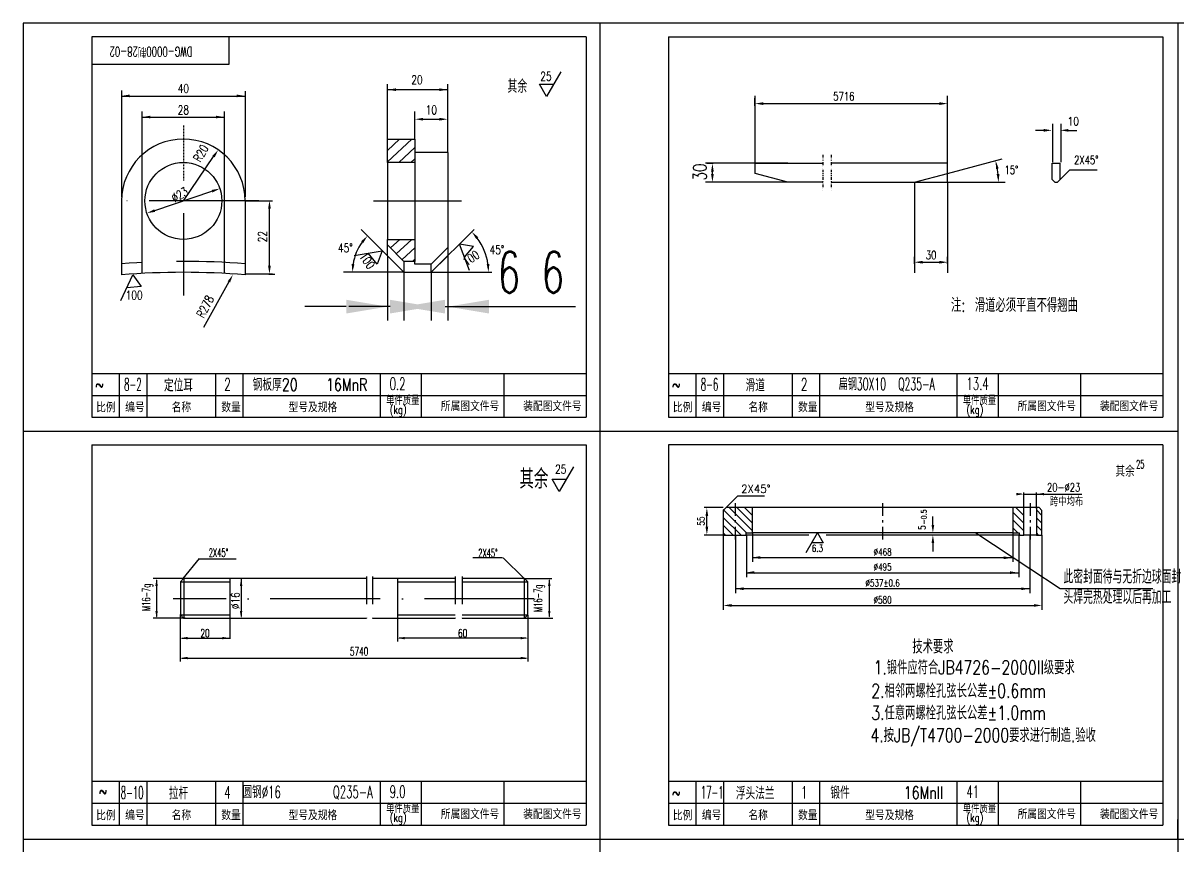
# Model space of a CAD drawing. Extents: x 1146 to 4564, y 131 to 1670.
# Drawn here: x 2369.2 to 2789.7, y 1370.5 to 1670 of the extents above; entities that cross this region are included whole.
import ezdxf
from ezdxf.enums import TextEntityAlignment as Align

# ---------------------------------------------------------------- set-up
doc = ezdxf.new("R2010")
doc.units = 0
doc.header["$LTSCALE"] = 2
doc.header["$MEASUREMENT"] = 0
for name, pattern in [('CENTER', [6.25, 5, -0.5, 0.25, -0.5]), ('DASHDOT-S', [14, 10, -2, 0, -2]), ('DASHDOT2', [0.5, 0.25, -0.125, 0, -0.125]), ('DASHED', [5, 4, -1]), ('DASHED2', [0.375, 0.25, -0.125]), ('DIVIDE', [1.25, 0.5, -0.25, 0, -0.25, 0, -0.25])]:
    doc.linetypes.add(name, pattern=pattern)
doc.layers.get('0').update_dxf_attribs({"linetype": 'CONTINUOUS'})
doc.layers.get('DEFPOINTS').update_dxf_attribs({"linetype": 'CONTINUOUS'})
for name, color, linetype in [('1', 2, 'CONTINUOUS'), ('2', 4, 'CONTINUOUS'), ('4', 2, 'CENTER'), ('5', 2, 'DASHED'), ('6', 6, 'DIVIDE'), ('文字', 7, 'CONTINUOUS'), ('粗线', 3, 'CONTINUOUS'), ('细线', 7, 'CONTINUOUS')]:
    doc.layers.add(name, color=color, linetype=linetype)
doc.styles.add('HZ', font='TXT.shx', dxfattribs={"width": 0.65, "bigfont": 'HZTXT.shx'})
doc.styles.add('ROMANS', font='romans', dxfattribs={"width": 0.6})
doc.dimstyles.get("Standard").update_dxf_attribs({"dimscale": 5, "dimtxt": 3, "dimasz": 3, "dimexe": 1, "dimexo": 0, "dimgap": 1, "dimtad": 1, "dimdec": 0, "dimzin": 0, "dimdsep": 46, "dimtxsty": 'HZ', "dimcen": 0.09, "dimadec": 0, "dimazin": 0, "dimtfac": 1, "dimtdec": 0, "dimtofl": 0, "dimtmove": 0, "dimatfit": 3, "dimfxl": 0, "dimtolj": 1, "dimtzin": 0, "dimarcsym": 0})

# ---------------------------------------------------------------- blocks, each defined once
blk = doc.blocks.new('*D10')
at = {"color": 0, "linetype": 'Continuous', "lineweight": -2}
for p, q in [((2501.83, 1585.31), (2501.83, 1561.82)), ((2507.83, 1579.31), (2507.83, 1561.82)), ((2486.83, 1566.82), (2471.83, 1566.82)), ((2522.83, 1566.82), (2554.33, 1566.82))]:
    blk.add_line(p, q, dxfattribs=at)
at = {"color": 0, "linetype": 'Continuous'}
for points in [[(2486.83, 1569.32), (2486.83, 1564.32), (2501.83, 1566.82)], [(2522.83, 1569.32), (2522.83, 1564.32), (2507.83, 1566.82)]]:
    blk.add_solid(points, dxfattribs=at)
at = {"layer": 'DEFPOINTS', "color": 0, "linetype": 'Continuous'}
for p in [(2501.83, 1585.31), (2507.83, 1579.31), (2507.83, 1566.82)]:
    blk.add_point(p, dxfattribs=at)
at = {"color": 0, "linetype": 'Continuous', "insert": (2546.08, 1579.32), "char_height": 15, "attachment_point": 5, "style": 'HZ'}
blk.add_mtext('\\A1;6', dxfattribs=at)
blk = doc.blocks.new('*D11')
at = {"color": 0, "linetype": 'Continuous', "lineweight": -2}
for p, q in [((2523.83, 1585.31), (2523.83, 1561.82)), ((2517.83, 1579.31), (2517.83, 1561.82)), ((2502.83, 1566.82), (2487.83, 1566.82)), ((2538.83, 1566.82), (2570.33, 1566.82))]:
    blk.add_line(p, q, dxfattribs=at)
at = {"color": 0, "linetype": 'Continuous'}
for points in [[(2502.83, 1569.32), (2502.83, 1564.32), (2517.83, 1566.82)], [(2538.83, 1569.32), (2538.83, 1564.32), (2523.83, 1566.82)]]:
    blk.add_solid(points, dxfattribs=at)
at = {"layer": 'DEFPOINTS', "color": 0, "linetype": 'Continuous'}
for p in [(2523.83, 1585.31), (2517.83, 1579.31), (2523.83, 1566.82)]:
    blk.add_point(p, dxfattribs=at)
at = {"color": 0, "linetype": 'Continuous', "insert": (2562.08, 1579.32), "char_height": 15, "attachment_point": 5, "style": 'HZ'}
blk.add_mtext('\\A1;6', dxfattribs=at)

msp = doc.modelspace()

# ---------------------------------------------------------------- linework, layer by layer
at = {"color": 7, "linetype": 'Continuous'}
for p, q in [((2369.19, 1670.03), (2369.19, 1076.03)), ((3210.19, 1670.03), (2369.19, 1670.03)), ((2579.19, 1670.03), (2579.19, 1076.03)), ((2789.69, 1670.03), (2789.69, 1076.03)), ((2746.85, 1613.07), (2750.39, 1616.61)), ((2750.39, 1616.61), (2760.25, 1616.61)), ((2444.13, 1575.85), (2434.82, 1559.23)), ((2369.19, 1521.53), (2789.69, 1521.53)), ((2625.16, 1493.67), (2629.42, 1497.92)), ((2629.42, 1497.92), (2639.12, 1497.92)), ((2716.16, 1484.47), (2735.76, 1471.51)), ((2427.53, 1467.88), (2433.41, 1475.13)), ((2433.44, 1474.98), (2443.48, 1474.98)), ((2443.35, 1474.98), (2446.74, 1474.98)), ((2543.76, 1475.39), (2532.91, 1475.39)), ((2551.65, 1467.88), (2543.96, 1475.35)), ((2735.76, 1471.51), (2746.86, 1464.18)), ((2426.45, 1466.59), (2444.45, 1466.59)), ((2505.54, 1466.59), (2526.54, 1466.59)), ((2529.03, 1466.59), (2552.92, 1466.59)), ((2746.86, 1464.18), (2780.5, 1464.18)), ((2426.45, 1454.69), (2444.45, 1454.69)), ((2444.45, 1453.43), (2444.45, 1445.84)), ((2505.54, 1454.69), (2526.54, 1454.69)), ((2529.03, 1454.69), (2552.92, 1454.69)), ((2394.19, 1373.03), (3210.19, 1373.03))]:
    msp.add_line(p, q, dxfattribs=at)
at = {"color": 3, "linetype": 'Continuous'}
for p, q in [((2574.19, 1665.03), (2394.19, 1665.03)), ((2394.19, 1665.03), (2394.19, 1526.53)), ((2444.19, 1655.03), (2444.19, 1665.03)), ((2394.19, 1655.03), (2444.19, 1655.03)), ((2394.19, 1516.53), (2394.19, 1378.03)), ((2784.19, 1516.53), (2604.19, 1516.53)), ((2789.69, 1373.03), (2789.69, 1380.18)), ((2369.19, 1373.03), (2399.19, 1373.03))]:
    msp.add_line(p, q, dxfattribs=at)
at = {"color": 0, "linetype": 'ByBlock'}
for p, q in [((2635.69, 1639.94), (2635.69, 1642.72)), ((2638.69, 1640.72), (2702.82, 1640.72)), ((2705.82, 1639.94), (2705.82, 1642.72)), ((2514.85, 1635.04), (2520.77, 1635.04)), ((2744.18, 1619.41), (2744.18, 1633.33)), ((2747.18, 1619.41), (2747.18, 1633.33)), ((2740.85, 1630.99), (2737.85, 1630.99)), ((2749.85, 1630.99), (2752.85, 1630.99)), ((2427.54, 1605.31), (2438.54, 1621.41)), ((2620.45, 1618.94), (2618.19, 1618.94)), ((2620.19, 1615.12), (2620.19, 1615.94)), ((2620.45, 1612.12), (2618.19, 1612.12)), ((2417.12, 1601.79), (2437.97, 1608.82)), ((2458.9, 1581.7), (2458.9, 1602.5)), ((2693.74, 1582.46), (2693.74, 1584.99)), ((2696.74, 1582.99), (2702.82, 1582.99)), ((2705.82, 1582.46), (2705.82, 1584.99)), ((2458.67, 1578.7), (2460.9, 1578.7)), ((2732.56, 1498.57), (2731.56, 1498.57)), ((2733.56, 1493.3), (2733.56, 1499.21)), ((2733.56, 1498.57), (2754.66, 1498.57)), ((2738.16, 1493.3), (2738.16, 1499.21)), ((2739.16, 1498.57), (2740.16, 1498.57)), ((2618.17, 1486.74), (2618.17, 1490.59)), ((2700.47, 1487.38), (2700.47, 1490.38)), ((2700.47, 1480.74), (2700.47, 1477.74)), ((2428.21, 1467.88), (2416.6, 1467.88)), ((2448.57, 1467.83), (2448.57, 1453.99)), ((2551.65, 1467.88), (2561.74, 1467.88)), ((2417.8, 1467.28), (2417.8, 1453.99)), ((2560.8, 1467.28), (2560.8, 1453.99)), ((2627.15, 1458.05), (2737.24, 1458.05)), ((2428.21, 1453.39), (2416.6, 1453.39)), ((2426.4, 1454.75), (2426.4, 1444.95)), ((2505.49, 1454.52), (2505.49, 1444.95)), ((2551.65, 1453.39), (2562.05, 1453.39)), ((2553.01, 1454.52), (2553.01, 1444.95)), ((2426.4, 1445.24), (2426.4, 1437.7)), ((2427, 1446.15), (2444.45, 1446.15)), ((2552.41, 1446.15), (2506.09, 1446.15)), ((2553.01, 1445.24), (2553.01, 1437.7)), ((2427, 1438.9), (2552.41, 1438.9))]:
    msp.add_line(p, q, dxfattribs=at)
at = {"color": 1, "linetype": 'DASHDOT2'}
msp.add_line((2427.54, 1632.81), (2427.54, 1612.79), dxfattribs=at)
at = {"color": 1, "linetype": 'DASHDOT-S', "ltscale": 2}
for p, q in [((2455.04, 1605.31), (2400.04, 1605.31)), ((2496.83, 1605.31), (2528.83, 1605.31)), ((2427.54, 1600.85), (2427.54, 1570.87)), ((2555.3, 1460.44), (2423.8, 1460.44))]:
    msp.add_line(p, q, dxfattribs=at)
at = {"color": 4, "linetype": 'Continuous'}
for p, q in [((2426.45, 1466.63), (2427.65, 1467.83)), ((2494.29, 1467.83), (2427.65, 1467.83)), ((2427.75, 1467.83), (2427.75, 1453.43)), ((2444.45, 1467.83), (2444.45, 1453.43)), ((2526.54, 1467.83), (2496.41, 1467.83)), ((2505.54, 1467.83), (2505.54, 1453.43)), ((2551.72, 1467.83), (2529.03, 1467.83)), ((2551.65, 1467.83), (2551.65, 1453.43)), ((2551.72, 1467.83), (2552.92, 1466.63)), ((2426.45, 1466.63), (2426.45, 1454.63)), ((2552.92, 1454.63), (2552.92, 1466.63)), ((2426.45, 1454.63), (2427.65, 1453.43)), ((2427.65, 1453.43), (2494.29, 1453.43)), ((2496.41, 1453.43), (2526.54, 1453.43)), ((2529.03, 1453.43), (2551.72, 1453.43)), ((2551.72, 1453.43), (2552.92, 1454.63))]:
    msp.add_line(p, q, dxfattribs=at)
at = {"color": 2, "linetype": 'DIVIDE', "ltscale": 10}
for p, q in [((2494.29, 1468.56), (2494.29, 1452.18)), ((2496.41, 1468.56), (2496.41, 1452.18)), ((2526.54, 1468.56), (2526.54, 1452.18)), ((2529.03, 1468.56), (2529.03, 1452.18))]:
    msp.add_line(p, q, dxfattribs=at)
at = {"color": 0, "linetype": 'ByBlock'}
for centre, radius, start, end in [((2693.8, 1612.07), 30.55, 5.6283, 9.3689), ((2507.83, 1579.31), 18.74, 144.1575, 170.783), ((2517.83, 1579.31), 20.85, 8.2521, 36.7394)]:
    msp.add_arc(centre, radius, start, end, dxfattribs=at)
for points in [[(2504.98, 1646.29), (2504.98, 1645.29), (2501.98, 1645.79)], [(2520.77, 1646.29), (2520.77, 1645.29), (2523.77, 1645.79)], [(2408.03, 1644.03), (2408.03, 1643.03), (2405.03, 1643.53)], [(2446.93, 1644.03), (2446.93, 1643.03), (2449.93, 1643.53)], [(2638.69, 1641.22), (2638.69, 1640.22), (2635.69, 1640.72)], [(2702.82, 1641.22), (2702.82, 1640.22), (2705.82, 1640.72)], [(2415.57, 1636.33), (2415.57, 1635.33), (2412.57, 1635.83)], [(2439.38, 1636.33), (2439.38, 1635.33), (2442.38, 1635.83)], [(2514.85, 1635.54), (2514.85, 1634.54), (2511.85, 1635.04)], [(2520.77, 1635.54), (2520.77, 1634.54), (2523.77, 1635.04)], [(2740.85, 1631.49), (2740.85, 1630.49), (2743.85, 1630.99)], [(2749.85, 1631.49), (2749.85, 1630.49), (2746.85, 1630.99)], [(2438.13, 1621.7), (2438.95, 1621.13), (2440.23, 1623.89)], [(2619.69, 1615.94), (2620.69, 1615.94), (2620.19, 1618.94)], [(2723.46, 1616.94), (2724.43, 1617.15), (2723.31, 1619.98)], [(2619.69, 1615.12), (2620.69, 1615.12), (2620.19, 1612.12)], [(2724.7, 1615.09), (2723.7, 1615.04), (2724.35, 1612.07)], [(2437.81, 1609.3), (2438.13, 1608.35), (2440.81, 1609.78)], [(2416.96, 1602.27), (2417.28, 1601.32), (2414.28, 1600.84)], [(2458.4, 1602.5), (2459.4, 1602.5), (2458.9, 1605.5)], [(2534.16, 1591.45), (2534.92, 1592.11), (2532.58, 1594.05)], [(2492.26, 1590.61), (2493.03, 1589.96), (2494.59, 1592.57)], [(2458.4, 1581.7), (2459.4, 1581.7), (2458.9, 1578.7)], [(2489.84, 1582.27), (2488.84, 1582.35), (2489.1, 1579.32)], [(2538.96, 1582.34), (2537.97, 1582.27), (2538.68, 1579.31)], [(2696.74, 1583.49), (2696.74, 1582.49), (2693.74, 1582.99)], [(2702.82, 1583.49), (2702.82, 1582.49), (2705.82, 1582.99)], [(2617.67, 1490.59), (2618.67, 1490.59), (2618.17, 1493.59)], [(2617.67, 1486.74), (2618.67, 1486.74), (2618.17, 1483.74)], [(2699.97, 1487.38), (2700.97, 1487.38), (2700.47, 1484.38)], [(2699.97, 1480.74), (2700.97, 1480.74), (2700.47, 1483.74)], [(2637.66, 1476), (2637.66, 1475), (2634.66, 1475.5)], [(2726.26, 1475.9), (2726.26, 1474.9), (2729.26, 1475.4)], [(2635.48, 1470.53), (2635.48, 1469.53), (2632.48, 1470.03)], [(2728.51, 1470.48), (2728.51, 1469.48), (2731.51, 1469.98)], [(2631.57, 1464.64), (2631.57, 1463.64), (2628.57, 1464.14)], [(2732.64, 1464.62), (2732.64, 1463.62), (2735.64, 1464.12)], [(2627.15, 1458.55), (2627.15, 1457.55), (2624.15, 1458.05)], [(2737.24, 1458.55), (2737.24, 1457.55), (2740.24, 1458.05)]]:
    msp.add_solid(points, dxfattribs=at)
at = {"color": 7, "linetype": 'Continuous'}
msp.add_solid([(2443.7, 1576.1), (2445.6, 1578.47), (2444.57, 1575.61)], dxfattribs=at)
at = {"color": 7}
for points in [[(2730.86, 1499.02), (2730.86, 1498.12), (2733.56, 1498.57)], [(2740.96, 1499.02), (2740.96, 1498.12), (2738.26, 1498.57)], [(2417.35, 1465.18), (2418.25, 1465.18), (2417.8, 1467.88)], [(2448.13, 1465.13), (2449.03, 1465.13), (2448.58, 1467.83)], [(2560.35, 1465.18), (2561.25, 1465.18), (2560.8, 1467.88)], [(2418.25, 1456.09), (2417.35, 1456.09), (2417.8, 1453.39)], [(2449.02, 1456.09), (2448.12, 1456.09), (2448.57, 1453.39)], [(2561.25, 1456.09), (2560.35, 1456.09), (2560.8, 1453.39)], [(2429.1, 1445.7), (2429.1, 1446.6), (2426.4, 1446.15)], [(2441.75, 1446.61), (2441.75, 1445.71), (2444.45, 1446.16)], [(2508.19, 1445.7), (2508.19, 1446.6), (2505.49, 1446.15)], [(2550.31, 1446.6), (2550.31, 1445.7), (2553.01, 1446.15)], [(2429.1, 1438.45), (2429.1, 1439.35), (2426.4, 1438.9)], [(2550.31, 1439.35), (2550.31, 1438.45), (2553.01, 1438.9)]]:
    msp.add_solid(points, dxfattribs=at)
at = {"layer": '1'}
for p, q in [((2564.97, 1652.29), (2559.79, 1643.33)), ((2405.04, 1645.52), (2405.04, 1606.74)), ((2450.04, 1645.22), (2450.04, 1606.74)), ((2501.83, 1627.81), (2501.83, 1647.81)), ((2501.83, 1645.81), (2523.83, 1645.81)), ((2523.83, 1622.92), (2523.83, 1647.81)), ((2557.21, 1647.81), (2562.38, 1647.81)), ((2559.79, 1643.33), (2557.21, 1647.81)), ((2405.04, 1643.49), (2450.04, 1643.49)), ((2635.7, 1619.07), (2635.7, 1643.57)), ((2705.8, 1619.07), (2705.8, 1643.57)), ((2412.54, 1616.56), (2412.54, 1637.81)), ((2412.54, 1635.81), (2442.54, 1635.81)), ((2442.54, 1616.56), (2442.54, 1637.81)), ((2511.83, 1627.81), (2511.83, 1637.81)), ((2523.83, 1622.92), (2523.83, 1637.81)), ((2501.83, 1619.54), (2510.7, 1627.81)), ((2506.3, 1627.81), (2501.83, 1623.65)), ((2511.83, 1624.77), (2505.98, 1619.31)), ((2510.38, 1619.31), (2511.83, 1620.67)), ((2647.7, 1619.07), (2617.7, 1619.07)), ((2705.8, 1615.29), (2725.68, 1620.61)), ((2705.8, 1612.07), (2705.8, 1615.29)), ((2647.7, 1612.07), (2617.7, 1612.07)), ((2693.8, 1612.07), (2693.8, 1579.07)), ((2693.8, 1612.07), (2726.8, 1612.07)), ((2705.8, 1612.07), (2705.8, 1579.07)), ((2450.04, 1605.31), (2460.04, 1605.31)), ((2507.83, 1579.31), (2492.29, 1594.87)), ((2517.83, 1579.31), (2533.39, 1594.86)), ((2506.31, 1591.31), (2502.96, 1588.18)), ((2505.08, 1586.06), (2510.71, 1591.31)), ((2531.77, 1579.93), (2528.14, 1589.62)), ((2533.24, 1588.76), (2528.14, 1589.62)), ((2489.76, 1585.48), (2499.97, 1587.18)), ((2498.15, 1582.33), (2494.86, 1586.33)), ((2499.97, 1587.18), (2498.15, 1582.33)), ((2511.83, 1588.26), (2507.21, 1583.94)), ((2529.96, 1584.77), (2533.24, 1588.76)), ((2510.93, 1583.31), (2511.83, 1584.15)), ((2404.76, 1569.01), (2409.19, 1578.36)), ((2409.19, 1578.36), (2412.13, 1574.1)), ((2450.04, 1578.72), (2460.04, 1578.72)), ((2507.83, 1579.31), (2485.83, 1579.32)), ((2517.83, 1579.31), (2539.83, 1579.31)), ((2412.13, 1574.1), (2406.98, 1573.68)), ((2569.62, 1508.54), (2564.44, 1499.58)), ((2561.86, 1504.06), (2567.03, 1504.06)), ((2564.44, 1499.58), (2561.86, 1504.06)), ((2624.16, 1493.67), (2617.18, 1493.67)), ((2624.16, 1492.95), (2632.65, 1484.47)), ((2634.76, 1485.18), (2626.27, 1493.67)), ((2629.1, 1493.67), (2634.76, 1488.01)), ((2634.76, 1490.84), (2631.93, 1493.67)), ((2733.56, 1490.82), (2730.71, 1493.67)), ((2740.16, 1490.81), (2738.16, 1492.81)), ((2630.62, 1483.67), (2624.16, 1490.12)), ((2729.56, 1491.99), (2733.56, 1487.99)), ((2733.56, 1485.16), (2729.56, 1489.16)), ((2738.16, 1489.98), (2740.16, 1487.98)), ((2624.16, 1487.29), (2627.79, 1483.67)), ((2624.96, 1483.67), (2624.16, 1484.47)), ((2634.76, 1484.47), (2634.76, 1473.87)), ((2654.31, 1477.3), (2658.46, 1484.47)), ((2658.46, 1484.47), (2660.53, 1480.88)), ((2729.56, 1486.34), (2731.43, 1484.47)), ((2729.56, 1484.47), (2729.56, 1473.87)), ((2740.16, 1485.16), (2738.16, 1487.16)), ((2624.16, 1483.67), (2617.18, 1483.67)), ((2624.16, 1483.67), (2624.16, 1456.41)), ((2628.56, 1483.67), (2628.56, 1462.58)), ((2632.56, 1483.67), (2632.56, 1468.37)), ((2660.53, 1480.88), (2656.39, 1480.89)), ((2731.76, 1483.67), (2731.76, 1468.37)), ((2731.86, 1484.04), (2732.23, 1483.67)), ((2735.76, 1483.67), (2735.76, 1462.58)), ((2738.16, 1484.33), (2738.82, 1483.67)), ((2740.16, 1483.67), (2740.16, 1456.41)), ((2634.76, 1475.47), (2729.56, 1475.47)), ((2632.56, 1469.97), (2731.76, 1469.97)), ((2628.56, 1464.18), (2735.76, 1464.18))]:
    msp.add_line(p, q, dxfattribs=at)
at = {"layer": '2'}
for p, q in [((2501.83, 1627.81), (2511.83, 1627.81)), ((2501.83, 1619.31), (2501.83, 1627.81)), ((2511.83, 1627.81), (2511.83, 1619.31)), ((2412.54, 1578.91), (2412.54, 1622.08)), ((2442.54, 1578.91), (2442.54, 1622.08)), ((2511.83, 1619.31), (2501.83, 1619.31)), ((2501.83, 1619.31), (2501.83, 1591.31)), ((2523.83, 1622.92), (2511.83, 1622.92)), ((2511.83, 1619.31), (2511.83, 1591.31)), ((2523.83, 1622.92), (2523.83, 1585.31)), ((2635.7, 1619.07), (2660.45, 1619.07)), ((2635.7, 1615.29), (2635.7, 1619.07)), ((2705.8, 1619.07), (2663.45, 1619.07)), ((2705.8, 1615.29), (2705.8, 1619.07)), ((2743.85, 1619.07), (2746.85, 1619.07)), ((2743.85, 1613.07), (2743.85, 1619.07)), ((2746.85, 1613.07), (2746.85, 1619.07)), ((2647.7, 1612.07), (2635.7, 1615.29)), ((2693.8, 1612.07), (2705.8, 1615.29)), ((2660.45, 1612.07), (2647.7, 1612.07)), ((2663.45, 1612.07), (2693.8, 1612.07)), ((2744.85, 1612.07), (2743.85, 1613.07)), ((2744.85, 1612.07), (2745.85, 1612.07)), ((2745.85, 1612.07), (2746.85, 1613.07)), ((2405.04, 1605.31), (2405.04, 1578.41)), ((2450.04, 1605.31), (2450.04, 1578.41)), ((2501.83, 1591.31), (2511.83, 1591.31)), ((2501.83, 1589.31), (2501.83, 1591.31)), ((2511.83, 1591.31), (2511.83, 1583.31)), ((2507.83, 1583.31), (2501.83, 1589.31)), ((2501.83, 1585.31), (2501.83, 1589.31)), ((2501.83, 1585.31), (2507.83, 1579.31)), ((2517.83, 1582.31), (2523.83, 1588.31)), ((2517.83, 1579.31), (2523.83, 1585.31)), ((2511.83, 1583.31), (2507.83, 1583.31)), ((2507.83, 1583.31), (2507.83, 1579.31)), ((2511.83, 1582.31), (2511.83, 1583.31)), ((2517.83, 1582.31), (2511.83, 1582.31)), ((2517.83, 1579.31), (2517.83, 1582.31)), ((2507.83, 1579.31), (2517.83, 1579.31)), ((2625.16, 1493.67), (2624.16, 1492.67)), ((2634.76, 1493.67), (2625.16, 1493.67)), ((2729.56, 1493.67), (2634.76, 1493.67)), ((2634.76, 1484.47), (2634.76, 1493.67)), ((2733.56, 1493.67), (2729.56, 1493.67)), ((2729.56, 1493.67), (2729.56, 1484.47)), ((2733.56, 1483.67), (2733.56, 1493.67)), ((2738.16, 1493.67), (2733.56, 1493.67)), ((2738.16, 1493.67), (2738.16, 1483.67)), ((2739.16, 1493.67), (2738.16, 1493.67)), ((2740.16, 1492.67), (2739.16, 1493.67)), ((2624.16, 1492.67), (2624.16, 1483.67)), ((2740.16, 1483.67), (2740.16, 1492.67)), ((2632.46, 1484.47), (2634.76, 1484.47)), ((2632.46, 1483.67), (2632.46, 1484.47)), ((2729.56, 1484.47), (2634.76, 1484.47)), ((2729.56, 1484.47), (2731.86, 1484.47)), ((2731.86, 1484.47), (2731.86, 1483.67)), ((2624.16, 1483.67), (2632.46, 1483.67)), ((2655.29, 1483.67), (2632.46, 1483.67)), ((2731.86, 1483.67), (2661.55, 1483.67)), ((2731.86, 1483.67), (2733.56, 1483.67)), ((2738.16, 1483.67), (2733.56, 1483.67)), ((2738.16, 1483.67), (2740.16, 1483.67))]:
    msp.add_line(p, q, dxfattribs=at)
msp.add_circle((2427.54, 1605.31), 14, dxfattribs=at)
for centre, radius, start, end in [((2427.54, 1605.31), 22.5, 0, 180), ((2427.54, 1297.81), 281.5, 85.4155, 94.5845)]:
    msp.add_arc(centre, radius, start, end, dxfattribs=at)
at = {"layer": '4'}
for p, q in [((2628.46, 1495.27), (2628.46, 1490.67)), ((2682.16, 1495.27), (2682.16, 1490.67)), ((2735.86, 1495.27), (2735.86, 1490.67)), ((2628.46, 1489.07), (2628.46, 1488.27)), ((2682.16, 1489.07), (2682.16, 1488.27)), ((2735.86, 1489.07), (2735.86, 1488.27)), ((2628.46, 1486.67), (2628.46, 1482.07)), ((2682.16, 1486.67), (2682.16, 1482.07)), ((2735.86, 1486.67), (2735.86, 1482.07))]:
    msp.add_line(p, q, dxfattribs=at)
at = {"layer": '5', "color": 6, "linetype": 'DASHED2', "ltscale": 50}
msp.add_arc((2427.54, 1297.81), 285.5, 85.4799, 94.5201, dxfattribs=at)
at = {"layer": '6'}
for p, q in [((2660.45, 1622.07), (2660.45, 1615.82)), ((2663.45, 1622.07), (2663.45, 1615.82)), ((2660.45, 1615.45), (2660.45, 1615.07)), ((2663.45, 1615.45), (2663.45, 1615.07)), ((2660.45, 1614.7), (2660.45, 1614.32)), ((2660.45, 1613.95), (2660.45, 1608.7)), ((2663.45, 1614.7), (2663.45, 1614.32)), ((2663.45, 1613.95), (2663.45, 1608.7))]:
    msp.add_line(p, q, dxfattribs=at)
at = {"layer": 'DEFPOINTS', "color": 0, "linetype": 'ByBlock'}
for p in [(2705.82, 1640.72), (2635.69, 1639.94), (2705.82, 1639.94), (2746.85, 1630.99), (2440.23, 1623.89), (2620.19, 1618.94), (2620.45, 1618.94), (2725.68, 1620.61), (2743.85, 1619.07), (2746.85, 1619.07), (2705.8, 1615.29), (2724.24, 1614.74), (2620.45, 1612.12), (2693.8, 1612.07), (2726.8, 1612.07), (2440.81, 1609.78), (2427.54, 1605.31), (2458.67, 1605.5), (2458.9, 1605.5), (2414.28, 1600.84), (2492.29, 1594.87), (2533.39, 1594.86), (2491.61, 1588.69), (2537.97, 1584.7), (2693.74, 1582.46), (2705.82, 1582.99), (2705.82, 1582.46), (2458.67, 1578.7), (2485.83, 1579.32), (2507.83, 1579.31), (2507.83, 1579.31), (2517.83, 1579.31), (2517.83, 1579.31), (2539.83, 1579.31), (2738.16, 1498.57), (2733.56, 1493.67), (2738.16, 1493.67), (2428.21, 1467.88), (2551.65, 1467.88), (2417.8, 1453.39), (2426.4, 1454.75), (2428.21, 1453.39), (2444.5, 1454.75), (2505.49, 1454.52), (2551.65, 1453.39), (2553.01, 1454.52), (2560.8, 1453.39), (2426.4, 1445.24), (2444.45, 1446.16), (2505.49, 1446.15), (2553.01, 1445.24), (2553.01, 1438.9)]:
    msp.add_point(p, dxfattribs=at)
at = {"layer": '粗线'}
for p, q in [((2574.19, 1665.03), (2574.19, 1526.53)), ((2604.19, 1665.03), (2604.19, 1526.53)), ((2604.19, 1665.03), (2784.19, 1665.03)), ((2784.19, 1665.03), (2784.19, 1526.53)), ((2404.19, 1542.53), (2404.19, 1526.53)), ((2414.19, 1542.53), (2414.19, 1526.53)), ((2439.19, 1542.53), (2439.19, 1526.53)), ((2449.19, 1542.53), (2449.19, 1526.53)), ((2499.19, 1542.53), (2499.19, 1526.53)), ((2514.19, 1542.53), (2514.19, 1526.53)), ((2544.19, 1542.53), (2544.19, 1526.53)), ((2614.19, 1542.53), (2614.19, 1526.53)), ((2624.19, 1542.53), (2624.19, 1526.53)), ((2649.19, 1542.53), (2649.19, 1526.53)), ((2659.19, 1542.53), (2659.19, 1526.53)), ((2709.19, 1542.53), (2709.19, 1526.53)), ((2724.19, 1542.53), (2724.19, 1526.53)), ((2754.19, 1542.53), (2754.19, 1526.53)), ((2394.19, 1534.53), (2574.19, 1534.53)), ((2604.19, 1534.53), (2784.19, 1534.53)), ((2394.19, 1526.53), (2574.19, 1526.53)), ((2604.19, 1526.53), (2784.19, 1526.53)), ((2394.19, 1516.53), (2574.19, 1516.53)), ((2574.19, 1516.53), (2574.19, 1378.03)), ((2604.19, 1516.53), (2604.19, 1378.03)), ((2784.19, 1516.53), (2784.19, 1378.03)), ((2394.19, 1401.83), (2394.19, 1378.03)), ((2404.19, 1394.03), (2404.19, 1378.03)), ((2414.19, 1394.03), (2414.19, 1378.03)), ((2439.19, 1394.03), (2439.19, 1378.03)), ((2449.19, 1394.03), (2449.19, 1378.03)), ((2499.19, 1394.03), (2499.19, 1378.03)), ((2514.19, 1394.03), (2514.19, 1378.03)), ((2544.19, 1394.03), (2544.19, 1378.03)), ((2614.19, 1394.03), (2614.19, 1378.03)), ((2624.19, 1394.03), (2624.19, 1378.03)), ((2649.19, 1394.03), (2649.19, 1378.03)), ((2659.19, 1394.03), (2659.19, 1378.03)), ((2709.19, 1394.03), (2709.19, 1378.03)), ((2724.19, 1394.03), (2724.19, 1378.03)), ((2754.19, 1394.03), (2754.19, 1378.03)), ((2394.19, 1386.03), (2574.19, 1386.03)), ((2604.19, 1386.03), (2784.19, 1386.03)), ((2394.19, 1378.03), (2574.19, 1378.03)), ((2604.19, 1378.03), (2784.19, 1378.03))]:
    msp.add_line(p, q, dxfattribs=at)
at = {"layer": '细线'}
for p, q in [((2394.19, 1542.53), (2574.19, 1542.53)), ((2604.19, 1542.53), (2784.19, 1542.53)), ((2394.19, 1394.03), (2574.19, 1394.03)), ((2604.19, 1394.03), (2784.19, 1394.03))]:
    msp.add_line(p, q, dxfattribs=at)

# ---------------------------------------------------------------- texts
at = {"color": 7, "linetype": 'Continuous', "style": 'HZ', "width": 0.65}
msp.add_text('DWG-0000制28-02', height=3.5, rotation=180, dxfattribs=at).set_placement((2415.75, 1659.37), align=Align.MIDDLE)
at = {"color": 0, "linetype": 'Continuous', "style": 'HZ', "width": 0.8}
msp.add_text('10', height=3, dxfattribs=at).set_placement((2749.53, 1632.8))
at = {"color": 7, "linetype": 'Continuous'}
for s, height, style, width, p in [('8-2', 4.5, 'HZ', 0.5, (2405.99, 1536.26)), ('2', 4.5, 'HZ', 0.6, (2442.44, 1536.24)), ('0.2', 4.5, 'HZ', 0.6, (2502.67, 1536.48)), ('8-6', 4.5, 'HZ', 0.5, (2615.97, 1536.26)), ('2', 4.5, 'HZ', 0.6, (2652.44, 1536.24)), ('13.4', 4.5, 'HZ', 0.6, (2712.67, 1536.48)), ('~', 4.5, 'ROMANS', 0.65, (2395.58, 1536.19)), ('~', 4.5, 'ROMANS', 0.65, (2605.58, 1536.19)), ('其余', 4, 'HZ', 0.8, (2766.93, 1504.94)), ('2X45%%d', 3, 'HZ', 0.9, (2630.68, 1499)), ('8-10', 4.5, 'HZ', 0.5, (2404.75, 1387.71)), ('4', 4.5, 'HZ', 0.6, (2442.44, 1387.74)), ('9.0', 4.5, 'HZ', 0.6, (2502.67, 1387.98)), ('17-1', 4.5, 'HZ', 0.5, (2615.99, 1387.76)), ('1', 4.5, 'HZ', 0.6, (2652.44, 1387.74)), ('41', 4.5, 'HZ', 0.6, (2712.67, 1387.98)), ('~', 4.5, 'ROMANS', 0.65, (2396.85, 1388.19)), ('~', 4.5, 'ROMANS', 0.65, (2605.58, 1387.69))]:
    msp.add_text(s, height=height, dxfattribs=dict(at, style=style, width=width)).set_placement(p)
at = {"color": 7, "linetype": 'Continuous', "style": 'HZ', "width": 0.6}
for s, p in [('定位耳', (2425.77, 1538.43)), ('滑道', (2635.77, 1538.43)), ('拉杆', (2425.77, 1389.93)), ('圆钢%%c16       Q235-A', (2472.81, 1390.16)), ('浮头法兰', (2635.77, 1389.93))]:
    msp.add_text(s, height=4.5, dxfattribs=at).set_placement(p, align=Align.MIDDLE)
at = {"color": 7, "linetype": 'Continuous', "style": 'ROMANS', "width": 0.5}
msp.add_text('25', height=3, dxfattribs=at).set_placement((2775.99, 1507.95), align=Align.CENTER)
at = {"color": 0, "linetype": 'ByBlock'}
for s, style, width, p in [('2X45%%d', 'ROMANS', 0.6, (2440.34, 1477.26)), ('2X45%%d', 'ROMANS', 0.6, (2538.45, 1477.12)), ('5740', 'HZ', 0.65, (2491.53, 1441.32))]:
    msp.add_text(s, height=3, dxfattribs=dict(at, style=style, width=width)).set_placement(p, align=Align.MIDDLE)
at = {"color": 0, "linetype": 'ByBlock', "style": 'ROMANS', "width": 0.6}
for p in [(2414.49, 1460.99), (2557.17, 1460.64)]:
    msp.add_text('M16-7g', height=3, rotation=90, dxfattribs=at).set_placement(p, align=Align.MIDDLE)
at = {"color": 0, "linetype": 'ByBlock', "style": 'ROMANS', "width": 0.8}
msp.add_text('%%c16', height=3, rotation=90, dxfattribs=at).set_placement((2446.5, 1459.76), align=Align.MIDDLE_CENTER)
at = {"color": 0, "linetype": 'ByBlock', "style": 'HZ', "width": 0.65}
for s, p in [('20', (2435.45, 1447.95)), ('60', (2529.25, 1447.95))]:
    msp.add_text(s, height=3, dxfattribs=at).set_placement(p, align=Align.MIDDLE_CENTER)
at = {"layer": '1', "style": 'HZ', "width": 0.75}
for s, height, p in [('20', 3.2, (2512.61, 1647.77)), ('40', 3.2, (2427.54, 1644.64)), ('28', 3.2, (2427.54, 1636.81)), ('10', 3.2, (2517.83, 1636.81)), ('30', 3, (2699.82, 1584.08)), ('%%c468', 2.56, (2682.16, 1476.28)), ('%%c495', 2.56, (2682.16, 1470.77)), ('%%c537%%p0.6', 2.56, (2682.16, 1464.98)), ('%%c580', 2.56, (2682.16, 1458.81))]:
    msp.add_text(s, height=height, dxfattribs=at).set_placement(p, align=Align.CENTER)
for s, height, p in [('其余', 4.8, (2552.75, 1644.63)), ('25', 3.2, (2561.63, 1649.06)), ('45%%D', 3.2, (2489.2, 1586.6)), ('45%%D', 3.2, (2544.4, 1585.91)), ('100', 3.2, (2412.69, 1569.38)), ('其余', 7, (2560.44, 1500.58)), ('25', 3.2, (2567.03, 1506.06))]:
    msp.add_text(s, height=height, dxfattribs=at).set_placement(p, align=Align.RIGHT)
at = {"layer": '1', "style": 'HZ'}
for s, height, width, p in [('5716', 3, 0.75, (2664.18, 1641.89)), ('2X45%%D', 3, 0.75, (2751.87, 1618.7)), ('15%%D', 3, 0.75, (2726.54, 1615.09)), ('20-%%c23', 3, 0.75, (2742.01, 1499.53)), ('跨中均布', 3, 0.75, (2743.07, 1494.24)), ('6.3', 2.56, 0.75, (2656.38, 1477.53)), ('此密封面待与无折边球面封', 5, 0.55, (2748.01, 1466.02)), ('头焊完热处理以后再加工', 5, 0.55, (2748.01, 1458.6)), ('技术要求', 5, 0.75, (2692.98, 1440.57)), ('1.锻件应符合JB4726-2000II级要求', 5, 0.75, (2678.88, 1432.98)), ('2.相邻两螺栓孔弦长公差%%p0.6mm', 5, 0.75, (2678.04, 1424.46)), ('3.任意两螺栓孔弦长公差%%p1.0mm', 5, 0.75, (2678.04, 1416.46)), ('4.按JB/T4700-2000要求进行制造.验收', 5, 0.75, (2677.72, 1408.32))]:
    msp.add_text(s, height=height, dxfattribs=dict(at, width=width)).set_placement(p)
at = {"layer": '1', "style": 'HZ', "width": 0.75}
for s, height, rotation, p in [('R20', 3.2, 60, (2435.29, 1621.85)), ('30', 4.8, 90, (2618.03, 1615.82)), ('%%c23', 3.2, 30, (2427.04, 1606.18)), ('22', 3.2, 90, (2457.94, 1592.31)), ('R278', 3.2, 62.42, (2436.9, 1566.11)), ('55', 2.56, 90, (2617.31, 1488.76)), ('5', 2.56, 90, (2697.75, 1486.38))]:
    msp.add_text(s, height=height, rotation=rotation, dxfattribs=at).set_placement(p, align=Align.CENTER)
for rotation, p in [(304.8424, (2494.91, 1580.13)), (34.8424, (2535.73, 1584.92))]:
    msp.add_text('100', height=3.2, rotation=rotation, dxfattribs=at).set_placement(p, align=Align.RIGHT)
at = {"layer": '1', "style": 'HZ'}
for s, height, width, p in [('注: 滑道必须平直不得翘曲', 5, 0.75, (2730.14, 1567.64)), ('钢板厚20   16MnR', 4.5, 0.75, (2473.65, 1538.65)), ('扁钢30X10  Q235-A', 4.5, 0.55, (2683.65, 1538.65)), ('锻件      16MnII', 4.5, 0.75, (2683.65, 1390.15))]:
    msp.add_text(s, height=height, dxfattribs=dict(at, width=width)).set_placement(p, align=Align.MIDDLE)
at = {"layer": '1', "style": 'HZ', "width": 0.75}
msp.add_text('-0.5', height=1.92, rotation=90, dxfattribs=at).set_placement((2698.17, 1487.51))
at = {"layer": '文字', "style": 'HZ', "width": 0.75}
for s, height, p in [('比例', 3.5, (2395.79, 1528.33)), ('编号', 3.5, (2406.36, 1528.41)), ('名称', 3.5, (2423.29, 1528.41)), ('数量', 3.5, (2441.36, 1528.41)), ('型号及规格', 3.5, (2465.85, 1528.41)), ('单件质量', 3, (2501.36, 1531.06)), ('(kg)', 3, (2502.69, 1527.82)), ('所属图文件号', 3.5, (2521.3, 1528.79)), ('装配图文件号', 3.5, (2551.3, 1528.79)), ('比例', 3.5, (2605.79, 1528.33)), ('编号', 3.5, (2616.36, 1528.41)), ('名称', 3.5, (2633.29, 1528.41)), ('数量', 3.5, (2651.36, 1528.41)), ('型号及规格', 3.5, (2675.85, 1528.41)), ('单件质量', 3, (2711.36, 1531.06)), ('(kg)', 3, (2712.69, 1527.82)), ('所属图文件号', 3.5, (2731.3, 1528.79)), ('装配图文件号', 3.5, (2761.3, 1528.79)), ('比例', 3.5, (2395.79, 1379.83)), ('编号', 3.5, (2406.36, 1379.91)), ('名称', 3.5, (2423.29, 1379.91)), ('数量', 3.5, (2441.36, 1379.91)), ('型号及规格', 3.5, (2465.85, 1379.91)), ('单件质量', 3, (2501.36, 1382.56)), ('所属图文件号', 3.5, (2521.3, 1380.29)), ('装配图文件号', 3.5, (2551.3, 1380.29)), ('比例', 3.5, (2605.79, 1379.83)), ('编号', 3.5, (2616.36, 1379.91)), ('名称', 3.5, (2633.29, 1379.91)), ('数量', 3.5, (2651.36, 1379.91)), ('型号及规格', 3.5, (2675.85, 1379.91)), ('单件质量', 3, (2711.36, 1382.56)), ('所属图文件号', 3.5, (2731.3, 1380.29)), ('装配图文件号', 3.5, (2761.3, 1380.29)), ('(kg)', 3, (2502.69, 1379.32)), ('(kg)', 3, (2712.69, 1379.32))]:
    msp.add_text(s, height=height, dxfattribs=at).set_placement(p)

# ---------------------------------------------------------------- dimensions: what is measured, and where the dimension line sits
at = {"color": 7, "linetype": 'Continuous'}
for base, p1, p2, picture, middle in [((2507.83, 1566.82), (2501.83, 1585.31), (2507.83, 1579.31), '*D10', (2546.08, 1579.32)), ((2523.83, 1566.82), (2517.83, 1579.31), (2523.83, 1585.31), '*D11', (2562.08, 1579.32))]:
    dim = msp.add_linear_dim(base=base, p1=p1, p2=p2, text='6', dimstyle='Standard', dxfattribs=at)
    dim.commit()
    dim.dimension.update_dxf_attribs({"geometry": picture, "text_midpoint": middle})

doc.saveas('drawing.dxf')
